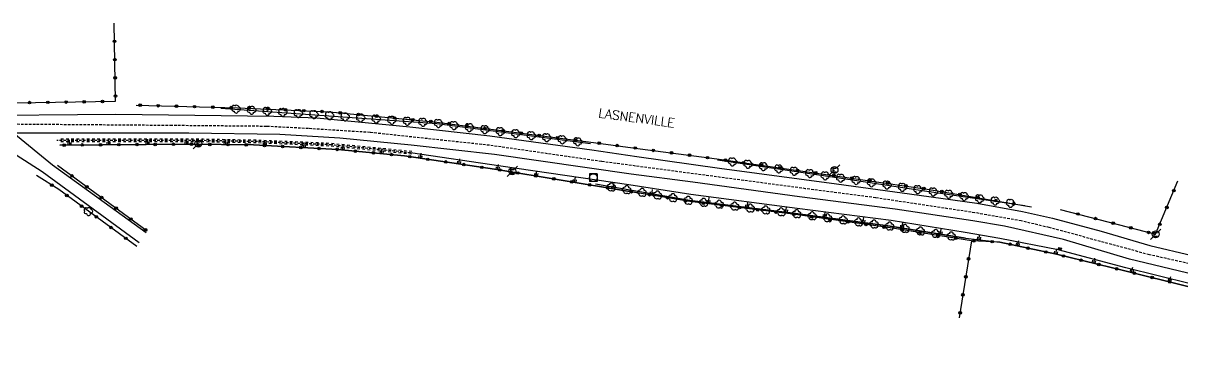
# Model space of a CAD drawing. Header units: millimetres. Extents: x 267000 to 268000, y 120141 to 120937.
# Drawn here: x 267570.8 to 267793.4, y 120567 to 120628.8 of the extents above; entities that cross this region are included whole.
import ezdxf
from ezdxf.enums import TextEntityAlignment as Align

# ---------------------------------------------------------------- set-up
doc = ezdxf.new("R2010")
doc.units = ezdxf.units.MM
doc.linetypes.add('DASHED', pattern=[0.75, 0.5, -0.25])
doc.layers.get('0').update_dxf_attribs({"linetype": 'CONTINUOUS'})
for name, color, linetype in [('W0001', 6, 'DASHED'), ('W0008', 7, 'CONTINUOUS'), ('W0211', 2, 'CONTINUOUS'), ('W0220', 5, 'DASHED'), ('W0300', 7, 'CONTINUOUS'), ('W0302', 3, 'CONTINUOUS'), ('W0322', 7, 'CONTINUOUS'), ('W0400', 7, 'CONTINUOUS'), ('W0420', 7, 'CONTINUOUS'), ('W0471', 7, 'CONTINUOUS'), ('W0989', 7, 'CONTINUOUS')]:
    doc.layers.add(name, color=color, linetype=linetype)
doc.styles.get("Standard").update_dxf_attribs({"font": 'romans.shx', "width": 0.85})

# ---------------------------------------------------------------- blocks, each defined once
blk = doc.blocks.new('t211o')
at = {"color": 0, "linetype": 'Continuous'}
for p, q in [((-0.29, 0.5), (-0.29, 0)), ((0, 1), (0, 0)), ((0.29, 0.5), (0.29, 0))]:
    blk.add_line(p, q, dxfattribs=at)
blk = doc.blocks.new('t220o')
at = {"color": 0, "linetype": 'Continuous'}
for p, q in [((-0.25, 0.25), (0.25, 0.25)), ((-0.25, -0.25), (0.25, -0.25))]:
    blk.add_line(p, q, dxfattribs=at)
blk = doc.blocks.new('T300')
for p, q in [((-0.8, 0.51), (-0.86, 0.34)), ((-0.86, 0.34), (-0.86, 0.17)), ((-0.86, 0.17), (-0.74, 0.06)), ((-0.69, 0.63), (-0.8, 0.51)), ((-0.8, -0.06), (-0.74, 0.06)), ((-0.74, 0.06), (-0.69, 0.11)), ((-0.57, 0.69), (-0.69, 0.63)), ((-0.46, 0.69), (-0.57, 0.69)), ((-0.29, 0.63), (-0.46, 0.69)), ((-0.29, 0.63), (-0.17, 0.74)), ((-0.23, 0.57), (-0.29, 0.63)), ((-0.17, 0.74), (-0.06, 0.8)), ((-0.06, 0.8), (0.06, 0.8)), ((0.06, 0.8), (0.23, 0.74)), ((0.23, 0.74), (0.34, 0.63)), ((0.34, 0.63), (0.4, 0.51)), ((0.46, 0.46), (0.34, 0.46)), ((0.4, 0.51), (0.4, 0.46)), ((0.57, 0.4), (0.46, 0.46)), ((0.57, 0.4), (0.69, 0.29)), ((0.69, 0.29), (0.74, 0.17)), ((0.74, 0.06), (0.69, -0.17)), ((0.74, 0.17), (0.74, 0.06)), ((-0.8, -0.17), (-0.8, -0.06)), ((-0.8, -0.23), (-0.8, -0.17)), ((-0.74, -0.34), (-0.8, -0.23)), ((-0.69, -0.4), (-0.74, -0.34)), ((-0.51, -0.46), (-0.69, -0.4)), ((-0.4, -0.46), (-0.51, -0.46)), ((-0.4, -0.46), (-0.34, -0.46)), ((-0.34, -0.46), (-0.34, -0.4)), ((-0.34, -0.51), (-0.34, -0.46)), ((-0.29, -0.63), (-0.34, -0.51)), ((-0.17, -0.74), (-0.29, -0.63)), ((-0.06, -0.8), (-0.17, -0.74)), ((0.06, -0.8), (-0.06, -0.8)), ((0.17, -0.74), (0.06, -0.8)), ((0.23, -0.69), (0.17, -0.74)), ((0.29, -0.46), (0.23, -0.46)), ((0.29, -0.63), (0.23, -0.69)), ((0.46, -0.4), (0.29, -0.46)), ((0.34, -0.51), (0.29, -0.63)), ((0.34, -0.51), (0.34, -0.46)), ((0.57, -0.34), (0.46, -0.4)), ((0.63, -0.29), (0.57, -0.34)), ((0.69, -0.17), (0.63, -0.29))]:
    blk.add_line(p, q)
blk = doc.blocks.new('t322o')
at = {"color": 0, "linetype": 'Continuous'}
for radius in [0.25, 0.15]:
    blk.add_circle((0, 0), radius, dxfattribs=at)
blk = doc.blocks.new('T471')
for p, q in [((-0.333334, 0.333334), (-0.333334, -0.333334)), ((-0.333334, 0.333334), (0.333334, 0.333334)), ((-0.333334, 0), (0, 0)), ((0.500001, 0.500001), (1.000002, 1.000002)), ((-0.500001, -0.500001), (-1.000002, -1.000002)), ((-0.333334, -0.333334), (0.333334, -0.333334))]:
    blk.add_line(p, q)
blk.add_ellipse((0, 0), major_axis=(0.471405, 0.471405), ratio=1, start_param=5.4977871438, end_param=11.780972451)
blk = doc.blocks.new('T400')
for p, q in [((-0.15, 0.3), (0.15, 0.3)), ((-0.15, -0.25), (-0.15, 0.3)), ((-0.15, 0.15), (0.15, 0.15)), ((-0.15, 0), (0.15, 0)), ((0.15, 0.3), (0.15, -0.25)), ((-0.15, -0.15), (0.15, -0.15)), ((-0.15, -0.25), (-0.15, -0.3)), ((-0.15, -0.3), (0.15, -0.3)), ((0.15, -0.3), (0.15, -0.25))]:
    blk.add_line(p, q)
blk = doc.blocks.new('T420')
for p, q in [((0.75, 0.75), (-0.75, 0.75)), ((-0.75, 0.75), (-0.75, -0.75)), ((0.75, 0.75), (0.75, -0.75)), ((0.75, -0.75), (-0.75, -0.75))]:
    blk.add_line(p, q)
blk.add_ellipse((0, 0), major_axis=(-0.53, 0.53), ratio=1, start_param=3.926991, end_param=10.210176)

msp = doc.modelspace()

# ---------------------------------------------------------------- linework, layer by layer
at = {"layer": 'W0001'}
msp.add_lwpolyline([(267799.93, 120581.48), (267787.15, 120584.34), (267767.92, 120589.56), (267762.54, 120590.82), (267753.63, 120592.41), (267734.55, 120595.27), (267721.1, 120597.03), (267681.87, 120602.25), (267660.35, 120605.36), (267637.42, 120607.82), (267625.57, 120608.57), (267617.5, 120608.99), (267599.34, 120609.16), (267565.32, 120609.42)], dxfattribs=at)
at = {"layer": 'W0008'}
for points in [[(267420.99, 120618.96), (267429.1, 120618.44), (267453.57, 120615.23), (267473.95, 120612.63), (267491.41, 120611.01), (267506.32, 120610.4), (267558.98, 120611.07), (267588.57, 120611.31), (267618.91, 120610.98), (267627.21, 120610.62), (267645.06, 120608.89), (267660.42, 120607.2), (267680.05, 120604.46)], [(267687.58, 120599.79), (267661.29, 120603.58), (267645.3, 120605.37), (267631.58, 120606.76), (267620.1, 120607.42), (267602.56, 120607.68), (267576.82, 120607.67), (267568.93, 120607.68), (267562.77, 120607.67), (267535.74, 120607.3), (267511.63, 120606.95), (267498.39, 120607.16), (267483.2, 120608.11), (267468.11, 120609.86), (267444.16, 120613.06), (267430.49, 120614.71), (267420.44, 120615.41)], [(267593.01, 120586.6), (267574.38, 120600.26), (267562.77, 120607.67)], [(267568.93, 120607.68), (267576.41, 120601.6), (267594.36, 120588.6)], [(267680.05, 120604.46), (267688.67, 120603.2), (267704.54, 120600.95), (267727.02, 120597.95), (267742.92, 120595.8), (267753.97, 120594.25), (267762.79, 120592.66), (267768.53, 120591.37), (267777.91, 120588.85), (267787.27, 120586.1), (267795.37, 120584.17)], [(267795.91, 120580.46), (267783.33, 120583.48), (267770.67, 120587.24), (267759.29, 120589.8), (267753.21, 120590.84), (267738.28, 120593.11), (267719.94, 120595.45), (267699.43, 120598.28), (267687.58, 120599.79)]]:
    msp.add_lwpolyline(points, dxfattribs=at)
at = {"layer": 'W0211'}
for points in [[(267577.78, 120605.4), (267602.65, 120605.58), (267615, 120605.42), (267631.19, 120604.56), (267644.02, 120603.33), (267661.74, 120600.71), (267686.51, 120596.63), (267698.88, 120594.74)], [(267687.15, 120597.79), (267662.54, 120601.36), (267645.17, 120603.93)], [(267849.87, 120582.57), (267847.97, 120582.54), (267840.25, 120580.41), (267831.3, 120578.6), (267821.54, 120577.4), (267812.81, 120577), (267805.39, 120577.18), (267795.04, 120578.78), (267782.61, 120581.83), (267769.62, 120585.27), (267758.45, 120587.48), (267751.76, 120588.58), (267737.51, 120590.89), (267719.47, 120593.2), (267699.02, 120595.9), (267687.15, 120597.79)], [(267698.88, 120594.74), (267719.15, 120592.25), (267737.35, 120589.85), (267751.83, 120587.5), (267758.42, 120586.78), (267769.33, 120584.42), (267782.44, 120581.26), (267794.54, 120578.24), (267805.18, 120576.29), (267812.42, 120575.95), (267821.64, 120576.09), (267831.01, 120577.53), (267840.68, 120579.66), (267849.87, 120582.57)]]:
    msp.add_lwpolyline(points, dxfattribs=at)
at = {"layer": 'W0220'}
msp.add_lwpolyline([(267645.17, 120603.93), (267629.96, 120605.45), (267615.75, 120606.07), (267602.99, 120606.3), (267577.25, 120606.29)], dxfattribs=at)
at = {"layer": 'W0302'}
for points in [[(267608.72, 120612.51), (267650.27, 120609.57), (267679.74, 120605.72)], [(267704.17, 120602.59), (267727.58, 120599.08), (267744.38, 120596.58), (267763.2, 120593.8)], [(267751.83, 120587.5), (267737.35, 120589.85), (267719.15, 120592.25), (267698.88, 120594.74), (267680.74, 120597.88)]]:
    msp.add_lwpolyline(points, dxfattribs=at)
at = {"layer": 'W0322'}
for p, q in [((267577.32, 120601.53), (267594.57, 120588.91)), ((267752.97, 120587.02), (267750.63, 120572.2))]:
    msp.add_line(p, q, dxfattribs=at)
for points in [[(267478.85, 120614.42), (267486.68, 120613.62), (267511.35, 120613.04), (267542.4, 120613.09), (267588.49, 120613.82), (267588.26, 120628.82)], [(267592.48, 120613.07), (267611.93, 120612.57), (267629.62, 120611.79), (267650.27, 120609.83), (267680.34, 120605.91)], [(267686.51, 120596.63), (267661.74, 120600.71), (267644.02, 120603.33), (267631.19, 120604.56), (267615, 120605.42), (267602.65, 120605.58), (267577.78, 120605.4)], [(267680.34, 120605.91), (267689.33, 120604.71), (267704.02, 120602.74), (267727.22, 120599.46), (267744.44, 120596.96), (267764.53, 120593.57)], [(267592.58, 120585.95), (267577.62, 120596.85), (267573.3, 120599.58)], [(267884.62, 120567.04), (267883.45, 120568.7), (267878.11, 120574.02), (267871.51, 120578.81), (267861.56, 120585.3), (267853.24, 120583.44), (267840.68, 120579.66), (267831.01, 120577.53), (267821.64, 120576.09), (267812.42, 120575.95), (267805.18, 120576.29), (267794.54, 120578.24), (267782.44, 120581.26), (267769.33, 120584.42), (267758.42, 120586.78), (267752.97, 120587.02), (267737.32, 120589.49), (267719.15, 120592.08), (267698.86, 120594.57), (267686.51, 120596.63)], [(267770.04, 120593.04), (267788.36, 120588.27), (267792.63, 120598.51)]]:
    msp.add_lwpolyline(points, dxfattribs=at)

# ---------------------------------------------------------------- block references
at = {"layer": 'W0211'}
for p, rotation in [((267579.63, 120605.41), 0.4261286391789212), ((267587.13, 120605.47), 0.4261286391789212), ((267594.63, 120605.52), 0.4261286391789212), ((267602.13, 120605.58), 0.4261286391789212), ((267609.63, 120605.49), 359.2297297807027), ((267617.13, 120605.3), 356.9838688612), ((267624.62, 120604.91), 356.9838688612), ((267632.1, 120604.48), 354.5202675663954), ((267639.57, 120603.76), 354.5202675663954), ((267647.02, 120602.89), 351.5763123291182), ((267654.43, 120601.79), 351.5763123291182), ((267661.85, 120600.69), 350.662595718), ((267669.25, 120599.47), 350.662595718), ((267676.65, 120598.26), 350.662595718), ((267684.06, 120597.04), 350.662595718), ((267691.46, 120595.87), 351.267420135314), ((267702.36, 120594.31), 353.0075231497895), ((267709.8, 120593.4), 353.0075231497895), ((267717.25, 120592.48), 353.0075231497895), ((267724.69, 120591.52), 352.4738438563122), ((267732.12, 120590.54), 352.4738438563122), ((267739.55, 120589.49), 350.7964767396695), ((267746.95, 120588.29), 350.7964767396695), ((267754.37, 120587.22), 353.7961788371696), ((267761.77, 120586.06), 347.7958691691399), ((267769.1, 120584.47), 347.7958691691399), ((267776.39, 120582.72), 346.4378267037029), ((267783.68, 120580.95), 345.989378768104), ((267790.96, 120579.14), 345.989378768104)]:
    msp.add_blockref('t211o', p, dxfattribs=dict(at, rotation=rotation))
at = {"layer": 'W0220'}
for p, rotation in [((267578.25, 120606.29), 180.0244863256936), ((267579.25, 120606.29), 180.0244863256936), ((267580.25, 120606.29), 180.0244863256936), ((267581.25, 120606.29), 180.0244863256936), ((267582.25, 120606.29), 180.0244863256936), ((267583.25, 120606.29), 180.0244863256936), ((267584.25, 120606.29), 180.0244863256936), ((267585.25, 120606.29), 180.0244863256936), ((267586.25, 120606.29), 180.0244863256936), ((267587.25, 120606.29), 180.0244863256936), ((267588.25, 120606.29), 180.0244863256936), ((267589.25, 120606.29), 180.0244863256936), ((267590.25, 120606.29), 180.0244863256936), ((267591.25, 120606.29), 180.0244863256936), ((267592.25, 120606.29), 180.0244863256936), ((267593.25, 120606.29), 180.0244863256936), ((267594.25, 120606.29), 180.0244863256936), ((267595.25, 120606.29), 180.0244863256936), ((267596.25, 120606.3), 180.0244863256936), ((267597.25, 120606.3), 180.0244863256936), ((267598.25, 120606.3), 180.0244863256936), ((267599.25, 120606.3), 180.0244863256936), ((267600.25, 120606.3), 180.0244863256936), ((267601.25, 120606.3), 180.0244863256936), ((267602.25, 120606.3), 180.0244863256936), ((267603.25, 120606.29), 178.9896367695009), ((267604.25, 120606.28), 178.9896367695009), ((267605.25, 120606.26), 178.9896367695009), ((267606.25, 120606.24), 178.9896367695009), ((267607.25, 120606.22), 178.9896367695009), ((267608.25, 120606.21), 178.9896367695009), ((267609.25, 120606.19), 178.9896367695009), ((267610.25, 120606.17), 178.9896367695009), ((267611.25, 120606.15), 178.9896367695009), ((267612.25, 120606.13), 178.9896367695009), ((267613.25, 120606.12), 178.9896367695009), ((267614.25, 120606.1), 178.9896367695009), ((267615.25, 120606.08), 178.9896367695009), ((267616.25, 120606.05), 177.4784383636651), ((267617.25, 120606.01), 177.4784383636651), ((267618.24, 120605.96), 177.4784383636651), ((267619.24, 120605.92), 177.4784383636651), ((267620.24, 120605.87), 177.4784383636651), ((267621.24, 120605.83), 177.4784383636651), ((267622.24, 120605.79), 177.4784383636651), ((267623.24, 120605.74), 177.4784383636651), ((267624.24, 120605.7), 177.4784383636651), ((267625.24, 120605.65), 177.4784383636651), ((267626.24, 120605.61), 177.4784383636651), ((267627.24, 120605.57), 177.4784383636651), ((267628.23, 120605.52), 177.4784383636651), ((267629.23, 120605.48), 177.4784383636651), ((267630.23, 120605.42), 174.2991067560756), ((267631.23, 120605.32), 174.2991067560756), ((267632.22, 120605.22), 174.2991067560756), ((267633.22, 120605.12), 174.2991067560756), ((267634.21, 120605.02), 174.2991067560756), ((267635.21, 120604.92), 174.2991067560756), ((267636.2, 120604.82), 174.2991067560756), ((267637.2, 120604.72), 174.2991067560756), ((267638.19, 120604.63), 174.2991067560756), ((267639.19, 120604.53), 174.2991067560756), ((267640.18, 120604.43), 174.2991067560756), ((267641.18, 120604.33), 174.2991067560756), ((267642.17, 120604.23), 174.2991067560756), ((267643.17, 120604.13), 174.2991067560756), ((267644.16, 120604.03), 174.2991067560756), ((267645.16, 120603.93), 174.2991067560756)]:
    msp.add_blockref('t220o', p, dxfattribs=dict(at, rotation=rotation))
at = {"layer": 'W0300'}
for p, rotation in [((267611.71, 120612.3), 355.9518144648968), ((267614.7, 120612.09), 355.9518144648968), ((267617.7, 120611.88), 355.9518144648968), ((267620.69, 120611.67), 355.9518144648968), ((267623.68, 120611.45), 355.9518144648968), ((267626.67, 120611.24), 355.9518144648968), ((267629.67, 120611.03), 355.9518144648968), ((267632.66, 120610.82), 355.9518144648968), ((267635.65, 120610.61), 355.9518144648968), ((267638.64, 120610.4), 355.9518144648968), ((267641.64, 120610.18), 355.9518144648968), ((267644.63, 120609.97), 355.9518144648968), ((267647.62, 120609.76), 355.9518144648968), ((267650.61, 120609.53), 352.5449865666382), ((267653.59, 120609.14), 352.5449865666382), ((267656.56, 120608.75), 352.5449865666382), ((267659.54, 120608.36), 352.5449865666382), ((267662.51, 120607.97), 352.5449865666382), ((267665.48, 120607.58), 352.5449865666382), ((267668.46, 120607.19), 352.5449865666382), ((267671.43, 120606.8), 352.5449865666382), ((267674.41, 120606.41), 352.5449865666382), ((267677.38, 120606.02), 352.5449865666382), ((267707.13, 120602.15), 351.4612162241293), ((267710.1, 120601.7), 351.4612162241293), ((267713.07, 120601.25), 351.4612162241293), ((267716.03, 120600.81), 351.4612162241293), ((267719, 120600.36), 351.4612162241293), ((267721.97, 120599.92), 351.4612162241293), ((267724.93, 120599.47), 351.4612162241293), ((267727.9, 120599.03), 351.5583213068055), ((267730.87, 120598.59), 351.5583213068055), ((267733.84, 120598.15), 351.5583213068055), ((267683.69, 120597.37), 170.175922240822), ((267686.65, 120596.85), 170.175922240822), ((267689.61, 120596.34), 170.175922240822), ((267692.56, 120595.83), 170.175922240822), ((267736.8, 120597.71), 351.5583213068055), ((267739.77, 120597.27), 351.5583213068055), ((267742.74, 120596.83), 351.5583213068055), ((267745.71, 120596.39), 351.5862701394185), ((267748.67, 120595.95), 351.5862701394185), ((267695.52, 120595.32), 170.175922240822), ((267698.47, 120594.81), 170.175922240822), ((267701.45, 120594.42), 173.0075231497895), ((267704.43, 120594.06), 173.0075231497895), ((267707.4, 120593.69), 173.0075231497895), ((267751.64, 120595.51), 351.5862701394185), ((267754.61, 120595.07), 351.5862701394185), ((267757.58, 120594.63), 351.5862701394185), ((267760.54, 120594.19), 351.5862701394185), ((267710.38, 120593.32), 173.0075231497895), ((267713.36, 120592.96), 173.0075231497895), ((267716.34, 120592.59), 173.0075231497895), ((267719.31, 120592.23), 172.4738438563122), ((267722.29, 120591.83), 172.4738438563122), ((267725.26, 120591.44), 172.4738438563122), ((267728.24, 120591.05), 172.4738438563122), ((267731.21, 120590.66), 172.4738438563122), ((267734.19, 120590.26), 172.4738438563122), ((267737.16, 120589.87), 172.4738438563122), ((267740.12, 120589.4), 170.7964767396695), ((267743.08, 120588.92), 170.7964767396695), ((267746.04, 120588.44), 170.7964767396695), ((267749.01, 120587.96), 170.7964767396695)]:
    msp.add_blockref('T300', p, dxfattribs=dict(at, rotation=rotation))
msp.add_blockref('T300', (267583.32, 120592.63), dxfattribs=at)
at = {"layer": 'W0322'}
for p, rotation in [((267588.31, 120625.32), 90.90531868593642), ((267588.37, 120621.82), 90.90531868593642), ((267588.42, 120618.32), 90.90531868593642), ((267588.48, 120614.82), 90.90531868593642), ((267571.99, 120613.56), 0.9048632033657816), ((267575.49, 120613.61), 0.9048632033657816), ((267578.99, 120613.67), 0.9048632033657816), ((267582.49, 120613.72), 0.9048632033657816), ((267585.99, 120613.78), 0.9048632033657816), ((267593.21, 120613.06), 358.5068950607313), ((267596.71, 120612.96), 358.5068950607313), ((267600.2, 120612.87), 358.5068950607313), ((267603.7, 120612.78), 358.5068950607313), ((267607.2, 120612.69), 358.5068950607313), ((267610.7, 120612.6), 358.5068950607313), ((267614.2, 120612.47), 357.4882397395086), ((267617.69, 120612.32), 357.4882397395086), ((267621.19, 120612.16), 357.4882397395086), ((267624.69, 120612.01), 357.4882397395086), ((267628.18, 120611.85), 357.4882397395086), ((267631.67, 120611.6), 354.5677849834283), ((267635.16, 120611.27), 354.5677849834283), ((267638.64, 120610.93), 354.5677849834283), ((267642.13, 120610.6), 354.5677849834283), ((267645.61, 120610.27), 354.5677849834283), ((267649.1, 120609.94), 354.5677849834283), ((267652.57, 120609.53), 352.5747029007159), ((267656.04, 120609.08), 352.5747029007159), ((267659.51, 120608.62), 352.5747029007159), ((267662.98, 120608.17), 352.5747029007159), ((267666.45, 120607.72), 352.5747029007159), ((267578.62, 120605.4), 180.4261286391789), ((267582.12, 120605.43), 180.4261286391789), ((267585.62, 120605.46), 180.4261286391789), ((267589.12, 120605.48), 180.4261286391789), ((267592.62, 120605.51), 180.4261286391789), ((267596.12, 120605.53), 180.4261286391789), ((267599.62, 120605.56), 180.4261286391789), ((267603.12, 120605.58), 179.2297297807027), ((267606.62, 120605.53), 179.2297297807027), ((267610.12, 120605.48), 179.2297297807027), ((267613.62, 120605.44), 179.2297297807027), ((267617.12, 120605.31), 176.9838688612001), ((267669.92, 120607.27), 352.5747029007159), ((267673.39, 120606.81), 352.5747029007159), ((267676.87, 120606.36), 352.5747029007159), ((267681.43, 120605.76), 352.4157934772512), ((267684.9, 120605.3), 352.4157934772512), ((267620.61, 120605.12), 176.9838688612001), ((267624.11, 120604.94), 176.9838688612001), ((267627.6, 120604.75), 176.9838688612001), ((267631.1, 120604.57), 176.9838688612001), ((267634.58, 120604.24), 174.5202675663954), ((267638.07, 120603.9), 174.5202675663954), ((267641.55, 120603.57), 174.5202675663954), ((267645.03, 120603.18), 171.5763123291182), ((267688.37, 120604.84), 352.4157934772512), ((267691.84, 120604.38), 352.3716451231675), ((267695.31, 120603.91), 352.3716451231675), ((267698.78, 120603.45), 352.3716451231675), ((267648.49, 120602.67), 171.5763123291182), ((267651.95, 120602.16), 171.5763123291182), ((267655.42, 120601.65), 171.5763123291182), ((267658.88, 120601.13), 171.5763123291182), ((267702.25, 120602.98), 352.3716451231675), ((267705.71, 120602.51), 351.9546060654268), ((267709.18, 120602.02), 351.9546060654268), ((267712.64, 120601.53), 351.9546060654268), ((267716.11, 120601.04), 351.9546060654268), ((267580.14, 120599.47), 323.8073244727007), ((267662.34, 120600.61), 170.6625957180001), ((267665.79, 120600.04), 170.6625957180001), ((267669.25, 120599.47), 170.6625957180001), ((267672.7, 120598.91), 170.6625957180001), ((267719.57, 120600.55), 351.9546060654268), ((267723.04, 120600.06), 351.9546060654268), ((267726.51, 120599.57), 351.9546060654268), ((267729.97, 120599.07), 351.7278403606255), ((267733.43, 120598.56), 351.7278403606255), ((267576.26, 120597.71), 147.6200155470114), ((267582.97, 120597.4), 323.8073244727007), ((267676.15, 120598.34), 170.6625957180001), ((267679.61, 120597.77), 170.6625957180001), ((267683.06, 120597.2), 170.6625957180001), ((267687.65, 120596.44), 170.4857794551026), ((267687.65, 120596.44), 170.4857794551026), ((267736.9, 120598.06), 351.7278403606255), ((267740.36, 120597.56), 351.7278403606255), ((267743.82, 120597.05), 351.7278403606255), ((267747.28, 120596.48), 350.4262731959753), ((267791.85, 120596.65), 67.37377856562875), ((267579.15, 120595.73), 143.937190969904), ((267585.79, 120595.33), 323.8073244727007), ((267691.1, 120595.87), 170.4857794551026), ((267691.1, 120595.87), 170.4857794551026), ((267694.55, 120595.29), 170.4857794551026), ((267694.55, 120595.29), 170.4857794551026), ((267698, 120594.71), 170.4857794551026), ((267698, 120594.71), 170.4857794551026), ((267701.47, 120594.25), 173.0088358051225), ((267701.47, 120594.25), 173.0088358051225), ((267750.73, 120595.9), 350.4262731959753), ((267754.18, 120595.32), 350.4262731959753), ((267757.63, 120594.74), 350.4262731959753), ((267761.08, 120594.16), 350.4262731959753), ((267581.98, 120593.67), 143.937190969904), ((267588.62, 120593.27), 323.8073244727007), ((267704.95, 120593.82), 173.0088358051225), ((267704.95, 120593.82), 173.0088358051225), ((267708.42, 120593.39), 173.0088358051225), ((267708.42, 120593.39), 173.0088358051225), ((267711.89, 120592.97), 173.0088358051225), ((267711.89, 120592.97), 173.0088358051225), ((267715.37, 120592.54), 173.0088358051225), ((267715.37, 120592.54), 173.0088358051225), ((267718.84, 120592.12), 173.0088358051225), ((267718.84, 120592.12), 173.0088358051225), ((267773.43, 120592.16), 345.4071478651734), ((267790.5, 120593.42), 67.37377856562875), ((267584.81, 120591.61), 143.937190969904), ((267591.44, 120591.2), 323.8073244727007), ((267722.31, 120591.63), 171.8932979136003), ((267722.31, 120591.63), 171.8932979136003), ((267725.77, 120591.13), 171.8932979136003), ((267725.77, 120591.13), 171.8932979136003), ((267729.24, 120590.64), 171.8932979136003), ((267729.24, 120590.64), 171.8932979136003), ((267732.7, 120590.15), 171.8932979136003), ((267732.7, 120590.15), 171.8932979136003), ((267736.17, 120589.65), 171.8932979136003), ((267736.17, 120589.65), 171.8932979136003), ((267776.82, 120591.28), 345.4071478651734), ((267780.21, 120590.39), 345.4071478651734), ((267789.16, 120590.19), 67.37377856562875), ((267587.64, 120589.55), 143.937190969904), ((267590.47, 120587.49), 143.937190969904), ((267594.26, 120589.13), 323.8073244727007), ((267739.63, 120589.12), 171.0222964558463), ((267739.63, 120589.12), 171.0222964558463), ((267743.08, 120588.58), 171.0222964558463), ((267743.08, 120588.58), 171.0222964558463), ((267746.54, 120588.03), 171.0222964558463), ((267746.54, 120588.03), 171.0222964558463), ((267750, 120587.49), 171.0222964558463), ((267750, 120587.49), 171.0222964558463), ((267783.59, 120589.51), 345.4071478651734), ((267786.98, 120588.63), 345.4071478651734), ((267753.46, 120587), 177.5332377607488), ((267753.46, 120587), 177.5332377607488), ((267756.96, 120586.85), 177.5332377607488), ((267756.96, 120586.85), 177.5332377607488), ((267760.41, 120586.35), 167.79586916914), ((267760.41, 120586.35), 167.79586916914), ((267763.83, 120585.61), 167.79586916914), ((267763.83, 120585.61), 167.79586916914), ((267752.42, 120583.56), 261.0212173956356), ((267767.25, 120584.87), 167.79586916914), ((267767.25, 120584.87), 167.79586916914), ((267770.67, 120584.1), 166.437826703703), ((267770.67, 120584.1), 166.437826703703), ((267774.07, 120583.28), 166.437826703703), ((267774.07, 120583.28), 166.437826703703), ((267777.47, 120582.46), 166.437826703703), ((267777.47, 120582.46), 166.437826703703), ((267780.87, 120581.64), 166.437826703703), ((267780.87, 120581.64), 166.437826703703), ((267784.27, 120580.8), 165.9893787681039), ((267784.27, 120580.8), 165.9893787681039), ((267751.88, 120580.1), 261.0212173956356), ((267787.67, 120579.96), 165.9893787681039), ((267787.67, 120579.96), 165.9893787681039), ((267791.06, 120579.11), 165.9893787681039), ((267791.06, 120579.11), 165.9893787681039), ((267751.33, 120576.65), 261.0212173956356), ((267750.79, 120573.19), 261.0212173956356)]:
    msp.add_blockref('t322o', p, dxfattribs=dict(at, rotation=rotation))
at = {"layer": 'W0400', "rotation": 79.067099210068}
msp.add_blockref('T400', (267770.03, 120585.52), dxfattribs=at)
at = {"layer": 'W0420'}
msp.add_blockref('T420', (267680.32, 120599.15), dxfattribs=at)
at = {"layer": 'W0471'}
for p in [(267604.43, 120605.68), (267664.74, 120600.37), (267726.65, 120600.61), (267788.36, 120588.27)]:
    msp.add_blockref('T471', p, dxfattribs=at)

# ---------------------------------------------------------------- texts
at = {"layer": 'W0989'}
msp.add_text('LASNENVILLE', height=1.75, rotation=352.3738, dxfattribs=at).set_placement((267688.63, 120610.62), align=Align.MIDDLE)

doc.saveas('drawing.dxf')
